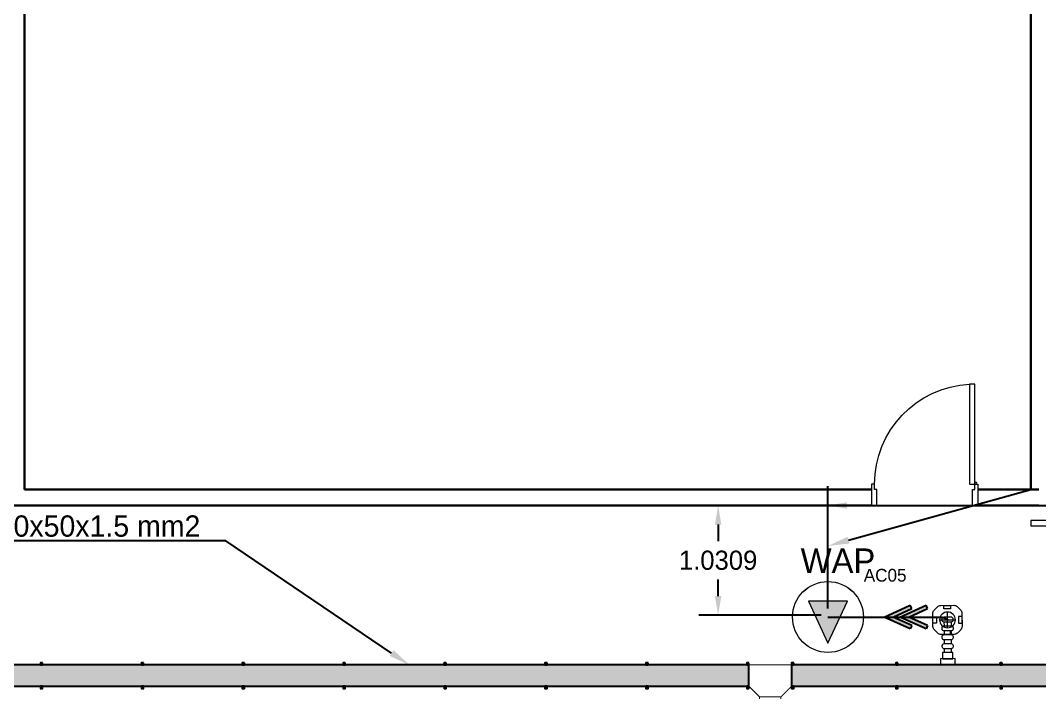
# Model space of a CAD drawing. Extents: x -3700 to 3801, y 313 to 399.
# Drawn here: x 55.84 to 65.41, y 356.37 to 362.68 of the extents above; entities that cross this region are included whole.
import ezdxf
from ezdxf import colors
from ezdxf.entities.mleader import LeaderData, LeaderLine
from ezdxf.enums import TextEntityAlignment as Align
from ezdxf.math import Vec2, Vec3

# ---------------------------------------------------------------- set-up
doc = ezdxf.new("R2010")
doc.units = 0
doc.header["$LTSCALE"] = 0.15
doc.linetypes.add('CONTINOUS', pattern=[0])
doc.layers.get('0').update_dxf_attribs({"color": 252})
doc.layers.get('Defpoints').update_dxf_attribs({"color": 252})
for name, color, linetype, lineweight in [('0 LEGEND', 140, 'Continuous', 0), ('DOOR', 252, 'Continuous', 20), ('EL-PULL BOX-50', 3, 'Continuous', 0), ('T-STRUCTURED', 7, 'Continuous', 0), ('TMG-LC-ACCEORISE', 1, 'Continuous', 0), ('wall', 252, 'Continuous', 30)]:
    doc.layers.add(name, color=color, linetype=linetype, lineweight=lineweight)
for name, color, linetype in [('0 sockets', 252, 'Continuous'), ('0 sound', 252, 'Continuous'), ('0 WIRINF', 2, 'Continuous'), ('AUTOINCR', 7, 'Continuous'), ('CIRCUIT_PRO_LAYER', 7, 'Continuous'), ('CPTOOLS-TRAY', 1, 'Continuous'), ('sarray', 7, 'Continuous')]:
    doc.layers.add(name, color=color, linetype=linetype)
doc.dimstyles.get("Standard").update_dxf_attribs({"dimtxt": 0.18, "dimasz": 0.18, "dimexe": 0.18, "dimexo": 0.0625, "dimgap": 0.09, "dimtad": 0, "dimtih": 1, "dimtoh": 1, "dimdec": 4, "dimzin": 0, "dimdsep": 46, "dimtxsty": 'Standard', "dimcen": 0.09, "dimadec": 0, "dimazin": 0, "dimtfac": 1, "dimtdec": 4, "dimtofl": 0, "dimtmove": 0, "dimatfit": 3, "dimfxl": 1, "dimtolj": 1, "dimtzin": 0, "dimarcsym": 0})

# ---------------------------------------------------------------- blocks, each defined once
blk = doc.blocks.new('D100')
at = {"layer": 'DOOR'}
for points in [[(0.03, 0.2), (0.03, 1.14), (0.0785, 1.14), (0.0785, 0.2)], [(0.03, 0.2), (0, 0.2), (0, 0), (0.05, 0), (0.05, 0.15), (0.03, 0.15)], [(0.97, 0.2), (1, 0.2), (1, 0), (0.95, 0), (0.95, 0.15), (0.97, 0.15)]]:
    blk.add_lwpolyline(points, close=True, dxfattribs=at)
blk.add_circle((0.02, 0.21), 0.01, dxfattribs=at)
blk.add_arc((0.0286, 0.2), 0.9414, 0.00288, 86.9663, dxfattribs=at)
blk = doc.blocks.new('ARCH')
at = {"layer": 'DOOR'}
blk.add_lwpolyline([(65.525, 357.9536), (65.525, 357.9836), (65.325, 357.9836), (65.325, 357.9336), (65.475, 357.9336), (65.475, 357.9536)], close=True, dxfattribs=at)
at = {"layer": 'wall'}
for p, q in [((55.875, 358.275), (55.875, 367.725)), ((65.325, 367.725), (65.325, 358.275)), ((63.8286, 358.275), (55.875, 358.275)), ((65.4, 358.275), (64.8286, 358.275)), ((63.8286, 358.125), (55.725, 358.125)), ((65.4, 358.125), (64.8286, 358.125))]:
    blk.add_line(p, q, dxfattribs=at)
at = {"layer": 'DOOR', "xscale": -1}
blk.add_blockref('D100', (64.8286, 358.125), dxfattribs=at)
blk = doc.blocks.new('*U149')
at = {"color": 0, "const_width": 0.01}
for points in [[(-0.1, 0.2), (-0.1, 0.25)], [(0.1, 0.2), (0.1, 0.25)], [(-0.2, 0.1), (-0.25, 0.1)], [(0.25, 0.1), (0.2, 0.1)], [(-0.2, -0.1), (-0.25, -0.1)], [(0.25, -0.1), (0.2, -0.1)]]:
    blk.add_lwpolyline(points, dxfattribs=at)
at = {"layer": 'CIRCUIT_PRO_LAYER', "color": 0, "const_width": 0.01}
blk.add_lwpolyline([(-0.2, -0.1), (-0.2, 0.1), (-0.1, 0.2), (0.1, 0.2), (0.2, 0.1), (0.2, -0.1)], close=True, dxfattribs=at)
blk = doc.blocks.new('*U154')
at = {"layer": 'CPTOOLS-TRAY'}
h = blk.add_hatch(color=0, dxfattribs=at)
h.dxf.hatch_style = 1
h.paths.add_polyline_path([(0.1, 31.3474), (-0.1, 31.3474), (-0.1, 0), (0.1, 0)])
at = {"layer": 'CPTOOLS-TRAY', "color": 0}
blk.add_lwpolyline([(0.1, 31.3474), (-0.1, 31.3474), (-0.1, 0), (0.1, 0)], close=True, dxfattribs=at)
blk = doc.blocks.new('*U157')
at = {"layer": 'CPTOOLS-TRAY'}
h = blk.add_hatch(color=0, dxfattribs=at)
h.dxf.hatch_style = 1
h.paths.add_polyline_path([(0.1, 17.0746), (-0.1, 17.0746), (-0.1, 0), (0.1, 0)])
at = {"layer": 'CPTOOLS-TRAY', "color": 0}
blk.add_lwpolyline([(0.1, 17.0746), (-0.1, 17.0746), (-0.1, 0), (0.1, 0)], close=True, dxfattribs=at)
blk = doc.blocks.new('X4I0P7S6Y6')
at = {"layer": '0 sound', "color": 0}
for name, p, rotation in [('*U157', (45.6038, 356.5268), 270), ('*U149', (62.8784, 356.5268), 180), ('*U154', (94.4258, 356.5268), 90)]:
    blk.add_blockref(name, p, dxfattribs=dict(at, rotation=rotation))
blk = doc.blocks.new('SUPPORT')
at = {"layer": 'CIRCUIT_PRO_LAYER'}
h = blk.add_hatch(dxfattribs=at)
h.set_pattern_fill('ANSI31', color=6, scale=0.0066667)
h.paths.add_polyline_path([(0.5, -0.5), (0.5, 0.5), (-0.5, 0.5), (-0.5, -0.5)])
at = {"layer": 'CIRCUIT_PRO_LAYER', "color": 6}
blk.add_lwpolyline([(-0.5, -0.5), (0.5, -0.5), (0.5, 0.5), (-0.5, 0.5)], close=True, dxfattribs=at)
blk = doc.blocks.new('*U159')
at = {"layer": '0 sound', "color": 3, "xscale": 0.02, "yscale": 0.02, "zscale": 0.02}
blk.add_blockref('SUPPORT', (0, 0), dxfattribs=at)
blk = doc.blocks.new('*U160')
at = {"layer": 'sarray', "color": 0, "linetype": 'ByBlock', "lineweight": -2, "transparency": 16777216}
for p in [(29.3694, 0.22), (30.3484, 0.22), (31.3274, 0.22), (29.3694, 0), (30.3484, 0), (31.3274, 0)]:
    blk.add_blockref('*U159', p, dxfattribs=at)
blk = doc.blocks.new('*U165')
at = {"layer": '0 sound', "color": 3, "xscale": 0.02, "yscale": 0.02, "zscale": 0.02}
blk.add_blockref('SUPPORT', (0, 0), dxfattribs=at)
blk = doc.blocks.new('*U166')
at = {"layer": 'sarray', "color": 0, "linetype": 'ByBlock', "lineweight": -2, "transparency": 16777216}
for p in [(0, 0.22), (0.9475, 0.22), (1.895, 0.22), (2.8424, 0.22), (3.7899, 0.22), (4.7374, 0.22), (5.6849, 0.22), (6.6323, 0.22), (0, 0), (0.9475, 0), (1.895, 0), (2.8424, 0), (3.7899, 0), (4.7374, 0), (5.6849, 0), (6.6323, 0)]:
    blk.add_blockref('*U165', p, dxfattribs=at)
blk = doc.blocks.new('LEGEND_dwg_WAP-CEILING-1155327-TELECOMMUNICATION LEGEND_ GENERAL NOTES _SYMBOLS _ ABBREVIATIONS')
at = {"layer": 'T-STRUCTURED'}
blk.add_hatch(color=256, dxfattribs=at).paths.add_polyline_path([(0, -183.8), (-137.5, 110.9), (137.5, 110.9)], flags=0)
at = {"layer": 'T-STRUCTURED', "flags": 128}
blk.add_lwpolyline([(137.5, 110.9), (-137.5, 110.9), (0, -183.8)], close=True, dxfattribs=at)
at = {"layer": 'T-STRUCTURED'}
blk.add_circle((0, 0), 249.9, dxfattribs=at)
blk = doc.blocks.new('f10')
at = {"xscale": 0.01150579243575653, "yscale": 0.01150579243575653, "zscale": 0.01150579243575653}
blk.add_blockref('LEGEND_dwg_WAP-CEILING-1155327-TELECOMMUNICATION LEGEND_ GENERAL NOTES _SYMBOLS _ ABBREVIATIONS', (29.601, -78.293), dxfattribs=at)
at = {"color": 4}
blk.add_attdef('WAP', (27.388, -74.716), '', height=1.987, dxfattribs=at)
blk = doc.blocks.new('JUNCTION BOX 2')
at = {"layer": 'TMG-LC-ACCEORISE', "color": 1, "ltscale": 0.4}
blk.add_lwpolyline([(-27, -85), (27, -85, 0.198912), (40.5, -79.4), (53.9, -66, 0.198912), (59.5, -52.5), (59.5, 1.5, 0.198912), (53.9, 15), (40.5, 28.4, 0.198912), (27, 34), (-27, 34, 0.198912), (-40.5, 28.4), (-53.9, 15, 0.198912), (-59.5, 1.5), (-59.5, -25.5), (-59.5, -52.5, 0.198912), (-53.9, -66), (-40.5, -79.4, 0.198912)], format="xyb", close=True, dxfattribs=at)
for points in [[(-14.2, 34), (12.2, 34), (12.2, 19.6), (-14.2, 19.6)], [(-59.5, -12.3), (-59.5, -38.7), (-45.1, -38.7), (-45.1, -12.3)], [(59.5, -12.3), (59.5, -38.7), (45.1, -38.7), (45.1, -12.3)], [(-14.2, -85), (12.2, -85), (12.2, -70.6), (-14.2, -70.6)]]:
    blk.add_lwpolyline(points, close=True, dxfattribs=at)
at = {"layer": 'TMG-LC-ACCEORISE', "color": 1}
for points in [[(0, 6.7), (0, -57.7)], [(-32.2, -25.5), (32.2, -25.5)]]:
    blk.add_lwpolyline(points, dxfattribs=at)
blk.add_circle((0, -25.5), 32.2, dxfattribs=at)
blk = doc.blocks.new('EMT CON. ADAPTER')
at = {"linetype": 'CONTINOUS'}
for points in [[(-60, 25), (-60, -25), (-30, -25), (-30, 25)], [(0, 35), (-30, 35), (-30, -35), (0, -35)]]:
    blk.add_lwpolyline(points, close=True, dxfattribs=at)
blk = doc.blocks.new('WERG')
at = {"layer": '0 LEGEND', "color": 1, "ltscale": 0.05}
for p, q in [((-42.9, 16.2), (-42.9, -16.3)), ((-27.5, 26.2), (-32.9, 26.2)), ((-17.5, 16.9), (0, 16.9)), ((-17.5, -16.3), (-17.5, 16.2)), ((-32.9, -26.3), (-27.5, -26.3)), ((-17.5, -16.9), (0, -16.9))]:
    blk.add_line(p, q, dxfattribs=at)
for centre, start, end in [((-32.9, 16.2), 90.0002, 180.0002), ((-27.5, 16.2), 0.0002, 90.0002), ((-32.9, -16.3), 180.0002, 270.0002), ((-27.5, -16.3), 270.0002, 0.0002)]:
    blk.add_arc(centre, 10, start, end, dxfattribs=at)
blk = doc.blocks.new('*U175')
at = {"layer": '0 LEGEND', "ltscale": 0.05}
for p in [(-188.7, 0), (-145.8, 0), (-102.9, 0), (-60, 0)]:
    blk.add_blockref('WERG', p, dxfattribs=at)
at = {"layer": '0 LEGEND', "ltscale": 0.05, "xscale": -1, "rotation": 180}
blk.add_blockref('EMT CON. ADAPTER', (0, 0), dxfattribs=at)
blk = doc.blocks.new('dd')
at = {"layer": 'EL-PULL BOX-50', "xscale": -0.001952159549914251, "yscale": 0.001952159549914252, "zscale": 0.001952159549914252, "rotation": 270.4385235983306}
blk.add_blockref('*U175', (0, 0), dxfattribs=at)
at = {"layer": 'EL-PULL BOX-50', "extrusion": (-0.000106033, 0.013854, 0.999904), "xscale": -0.002296658294016838, "yscale": 0.002296658294016836, "zscale": 0.002296658294016828, "rotation": 0.4385656867152221}
blk.add_blockref('JUNCTION BOX 2', (0.0028, -0.3647, -0.0012), dxfattribs=at)
blk = doc.blocks.new('*U179')
at = {"layer": '0 sound', "color": 3, "xscale": 0.1157527098878497, "yscale": 0.1157527098878497, "zscale": 0.1157527098878497}
blk.add_blockref('f10', (59.9938, 366.1399), dxfattribs=at).add_auto_attribs({'WAP': 'WAP'})
blk = doc.blocks.new('*D229')
at = {"layer": '0 sound', "color": 0, "lineweight": -2, "transparency": 16777216}
for p, q in [((63.1963, 358.125), (62.2089, 358.125)), ((62.3889, 357.945), (62.3889, 357.7895)), ((62.3889, 357.2741), (62.3889, 357.4295)), ((63.3577, 357.0941), (62.2089, 357.0941))]:
    blk.add_line(p, q, dxfattribs=at)
at = {"layer": '0 sound', "color": 0, "transparency": 16777216}
for points in [[(62.3589, 357.945), (62.4189, 357.945), (62.3889, 358.125)], [(62.3589, 357.2741), (62.4189, 357.2741), (62.3889, 357.0941)]]:
    blk.add_solid(points, dxfattribs=at)
at = {"layer": 'Defpoints', "color": 0, "transparency": 16777216}
for p in [(62.3889, 358.125), (63.2588, 358.125), (63.4202, 357.0941)]:
    blk.add_point(p, dxfattribs=at)
at = {"layer": '0 sound', "color": 0, "transparency": 16777216, "insert": (62.3889, 357.6095), "char_height": 0.18, "attachment_point": 5}
blk.add_mtext('\\A1;1.0309', dxfattribs=at)
blk = doc.blocks.new('*D230')
at = {"layer": '0 sound', "color": 0, "lineweight": -2, "transparency": 16777216}
for p, q in [((63.4202, 357.1566), (63.4202, 358.305)), ((81.0877, 357.1913), (81.0877, 358.305)), ((63.6002, 358.125), (71.6539, 358.125)), ((80.9077, 358.125), (72.8539, 358.125))]:
    blk.add_line(p, q, dxfattribs=at)
at = {"layer": '0 sound', "color": 0, "transparency": 16777216}
for points in [[(63.6002, 358.155), (63.6002, 358.095), (63.4202, 358.125)], [(80.9077, 358.155), (80.9077, 358.095), (81.0877, 358.125)]]:
    blk.add_solid(points, dxfattribs=at)
at = {"layer": 'Defpoints', "color": 0, "transparency": 16777216}
for p in [(81.0877, 358.125), (63.4202, 357.0941), (81.0877, 357.1288)]:
    blk.add_point(p, dxfattribs=at)
at = {"layer": '0 sound', "color": 0, "transparency": 16777216, "insert": (72.2539, 358.125), "char_height": 0.18, "attachment_point": 5}
blk.add_mtext('\\A1;17.6676', dxfattribs=at)
blk = doc.blocks.new('ds')
h = blk.add_hatch(color=2)
h.dxf.hatch_style = 1
h.paths.add_polyline_path([(0.2593, 0.0792), (0.2452, 0.1105), (0, 0), (0.2452, -0.1105), (0.2593, -0.0792), (0.0836, 0)])
at = {"layer": '0 sockets', "color": 3}
for points in [[(0.2452, -0.1105), (0, 0), (0.2452, 0.1105)], [(0.2593, 0.0792), (0.2452, 0.1105)], [(0.2593, -0.0792), (0.0836, 0), (0.2593, 0.0792)], [(0.2593, -0.0792), (0.2452, -0.1105)]]:
    blk.add_lwpolyline(points, dxfattribs=at)
blk = doc.blocks.new('qa')
h = blk.add_hatch(color=1)
h.dxf.hatch_style = 1
h.paths.add_polyline_path([(0.2593, 0.0792), (0.2452, 0.1105), (0, 0), (0.2452, -0.1105), (0.2593, -0.0792), (0.0836, 0)])
h.paths.add_polyline_path([(0.4084, 0.0792), (0.3943, 0.1105), (0.1491, 0), (0.3943, -0.1105), (0.4084, -0.0792), (0.2326, 0)])
h = blk.add_hatch(color=1)
h.dxf.hatch_style = 1
h.paths.add_polyline_path([(0.2593, 0.0792), (0.2452, 0.1105), (0, 0), (0.2452, -0.1105), (0.2593, -0.0792), (0.0836, 0)])
at = {"layer": '0 sockets', "color": 3}
for p in [(0, 0), (0.1491, 0)]:
    blk.add_blockref('ds', p, dxfattribs=at)

msp = doc.modelspace()

# ---------------------------------------------------------------- linework, layer by layer
at = {"layer": '0 sockets', "color": 3}
for points in [[(63.42015, 357.07718), (64.475, 357.07718, -0.1910853), (64.54355, 357.04999, -0.1910853)], [(64.47738, 356.62679, -0.0059578), (64.475, 356.62677), (64.07737, 356.62677)]]:
    msp.add_lwpolyline(points, format="xyb", dxfattribs=at)

# ---------------------------------------------------------------- block references
at = {"xscale": 0.1157527098878497, "yscale": 0.1157527098878497, "zscale": 0.1157527098878497}
msp.add_blockref('f10', (59.99376, 366.13986), dxfattribs=at).add_auto_attribs({'WAP': 'WAP'})
at = {"layer": '0 sockets', "color": 3}
msp.add_blockref('ARCH', (0, 0), dxfattribs=at)
at = {"layer": '0 sound', "color": 1}
msp.add_blockref('X4I0P7S6Y6', (0, 0), dxfattribs=at)
at = {"layer": '0 sound', "color": 3}
for name, p in [('*U179', (0, 0)), ('qa', (63.94758, 357.07718))]:
    msp.add_blockref(name, p, dxfattribs=at)
at = {"layer": '0 sound', "color": 3, "rotation": 180}
msp.add_blockref('dd', (64.54571, 356.62677), dxfattribs=at)
at = {"layer": 'sarray', "color": 3, "rotation": 180}
for name, p in [('*U166', (62.66839, 356.63677)), ('*U160', (94.41578, 356.63677))]:
    msp.add_blockref(name, p, dxfattribs=at)

# ---------------------------------------------------------------- texts
at = {"layer": 'AUTOINCR', "color": 1}
msp.add_text('AC05', height=0.12, dxfattribs=at).set_placement((63.75652, 357.37355), align=Align.BOTTOM_LEFT)

# ---------------------------------------------------------------- dimensions: what is measured, and where the dimension line sits
at = {"layer": '0 sound', "color": 3}
dim = msp.add_linear_dim(base=(81.087704, 358.125), p1=(63.420151, 357.094065), p2=(81.087704, 357.128752), dimstyle='Standard', dxfattribs=at)
dim.commit()
dim.dimension.update_dxf_attribs({"geometry": '*D230', "text_midpoint": (72.253928, 358.125)})
dim = msp.add_linear_dim(base=(62.38886, 358.125), p1=(63.42015, 357.09406), p2=(63.25879, 358.125), angle=90, dimstyle='Standard', dxfattribs=at)
dim.commit()
dim.dimension.update_dxf_attribs({"geometry": '*D229', "text_midpoint": (62.38886, 357.60953)})

# ---------------------------------------------------------------- leaders
ml = msp.add_multileader_mtext('Standard', dxfattribs=at)
ml.set_content('PART 07 TRUNK 50x50x1.5 mm2', color=3)
ml.set_leader_properties()
ml.build(insert=Vec2(0, 0))
ml.multileader.update_dxf_attribs({"text_right_attachment_type": 6, "dogleg_length": 0.2, "arrow_head_size": 0.2})
ctx = ml.context
ctx.base_point, ctx.char_height, ctx.arrow_head_size, ctx.landing_gap_size = Vec3(52.45407, 357.93176), 0.2, 0.2, 0.04
ctx.right_attachment, ctx.text_align_type = 6, 2
notes = []
notes.append((ctx, [(0, (1, 1, 0), (57.7674, 357.79176), (-1, 0), 0.2, [(0, [(59.48898, 356.62677)], 0, [])])]))
ctx.mtext.insert, ctx.mtext.width, ctx.mtext.alignment, ctx.mtext.flow_direction = Vec3(57.5274, 358.03176), 5.0836667, 3, 5
at = {"layer": '0 WIRINF', "color": 3}
ml = msp.add_multileader_mtext('Standard', dxfattribs=at)
ml.set_content(' UTP CAT6 CABLE\\P?20 MM EXPOSED UPVC COND\\PTYPICAL', color=3)
ml.set_leader_properties()
ml.build(insert=Vec2(0, 0))
ml.multileader.update_dxf_attribs({"text_right_attachment_type": 6, "dogleg_length": 0.05, "arrow_head_size": 0.2})
ctx = ml.context
ctx.base_point, ctx.char_height, ctx.arrow_head_size, ctx.landing_gap_size = Vec3(65.375, 358.275), 0.05, 0.2, 0.01
ctx.right_attachment = 6
notes.append((ctx, [(0, (1, 1, 0), (65.325, 358.275), (1, 0), 0.05, [(0, [(63.42015, 357.745)], 0, [])])]))
ctx.mtext.insert, ctx.mtext.width, ctx.mtext.flow_direction = Vec3(65.385, 358.3), 3712.5, 5
for ctx, leaders in notes:
    for number, flags, end, landing, length, lines in leaders:
        leader = LeaderData()
        leader.index, (leader.has_last_leader_line, leader.has_dogleg_vector, leader.attachment_direction) = number, flags
        leader.last_leader_point, leader.dogleg_vector, leader.dogleg_length = Vec3(end), Vec3(landing), length
        for number, points, colour, breaks in lines:
            line = LeaderLine()
            line.index, line.vertices, line.color, line.breaks = number, Vec3.list(points), colors.encode_raw_color(colour), breaks
            leader.lines.append(line)
        ctx.leaders.append(leader)

doc.saveas('drawing.dxf')
